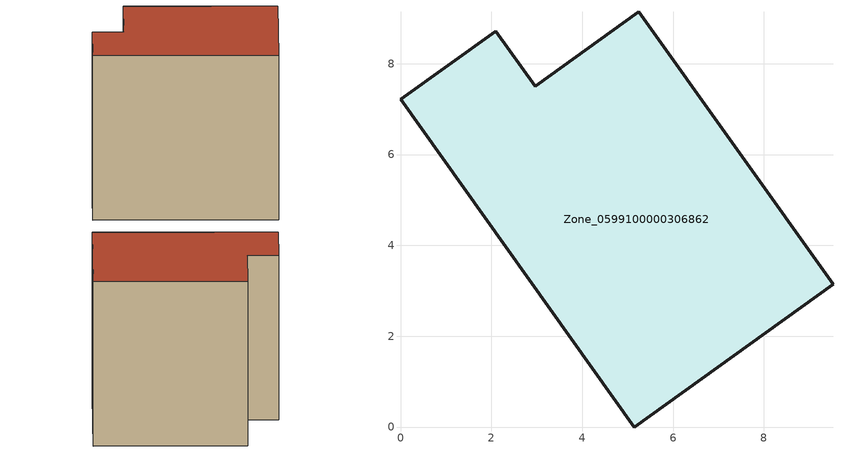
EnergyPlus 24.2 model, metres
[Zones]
Zone_0599100000306862
 floor ground (C_G): 5.14,0 0,7.22 2.1,8.72 2.97,7.5 5.25,9.14 9.52,3.14 z0
 wall outside (C_F): 5.14,0 9.52,3.14 5.25,9.14 2.97,7.5 2.1,8.72 0,7.22 5.14,0 z0:8.68
 roof outside (C_R): 0,7.22 5.14,0 9.52,3.14 5.25,9.14 2.97,7.5 2.1,8.72 z8.68
[BUILDING]
Pand.0599100000306862: North Axis=0; Terrain=City; Loads Convergence Tolerance Value=0.04; Temperature Convergence Tolerance Value=0.4; Solar Distribution=FullExterior; Maximum Number of Warmup Days=25; Minimum Number of Warmup Days=1
[Site:Location]
Rotterdam.The.Hague.AP_ZH_NLD Design_Conditions: Latitude=51.96; Longitude=4.45; Time Zone=1; Elevation=-4.5
[SITE:GROUNDTEMPERATURE:BUILDINGSURFACE]
18, 18, 18, 18, 18, 18, 18, 18, 18, 18, 18, 18
[MATERIAL] Thermal Absorptance=0.9; Solar Absorptance=0.7; Visible Absorptance=0.7
Name | Roughness | Thickness | Conductivity | Density | Specific Heat
G.TI.1975-1991 | MediumSmooth | 0.15 | 0.288461 | 540 | 1210
F.TI.1975-1991 | Rough | 0.3 | 0.230769 | 1920 | 840
R.TI.1975-1991 | MediumRough | 0.2 | 0.153846 | 1500 | 1000
[CONSTRUCTION]
C_G: G.TI.1975-1991
C_F: F.TI.1975-1991
C_R: R.TI.1975-1991
[ZONE]
Zone_0599100000306862: Type=1; Multiplier=1; Ceiling Height=Autocalculate; Volume=Autocalculate; Floor Area=autocalculate; Part of Total Floor Area=Yes
[ZONEINFILTRATION:DESIGNFLOWRATE]
Infil_Zone_0599100000306862: Zone or ZoneList or Space or SpaceList=Zone_0599100000306862; Schedule=AlwaysOn; Design Flow Rate Calculation Method=Flow/Area; Flow Rate per Floor Area=0.003; Constant Term Coefficient=1; Temperature Term Coefficient=0; Velocity Term Coefficient=0; Velocity Squared Term Coefficient=0
[HVACTEMPLATE:ZONE:IDEALLOADSAIRSYSTEM]
Zone_0599100000306862: Maximum Heating Supply Air Temperature=50; Minimum Cooling Supply Air Temperature=13; Maximum Heating Supply Air Humidity Ratio=0.0156; Minimum Cooling Supply Air Humidity Ratio=0.0077; Heating Limit=NoLimit; Cooling Limit=NoLimit; Dehumidification Control Type=ConstantSensibleHeatRatio; Cooling Sensible Heat Ratio=0.7; Dehumidification Setpoint=60; Humidification Control Type=None; Humidification Setpoint=30; Outdoor Air Method=None; Outdoor Air Flow Rate per Person=0.00944; Outdoor Air Flow Rate per Zone Floor Area=0; Outdoor Air Flow Rate per Zone=0; Demand Controlled Ventilation Type=None; Outdoor Air Economizer Type=NoEconomizer; Heat Recovery Type=None; Sensible Heat Recovery Effectiveness=0.7; Latent Heat Recovery Effectiveness=0.65
[ZONECONTROL:THERMOSTAT]
ThermostatControl_Zone_0599100000306862: Zone or ZoneList=Zone_0599100000306862; Control Type Schedule=DualSetpointControlType; Control 1=Thermostat_Zone_0599100000306862; Temperature Difference Between Cutout And Setpoint=0
[THERMOSTATSETPOINT:DUALSETPOINT]
Thermostat_Zone_0599100000306862: Heating Setpoint Temperature Schedule=HeatingSetpoint_Zone_0599100000306862; Cooling Setpoint Temperature Schedule=CoolingSetpoint_Zone_0599100000306862
[SCHEDULE:COMPACT]
HeatingSetpoint_Zone_0599100000306862: Through: 12/31, For: AllDays, Until: 24:00, 21
CoolingSetpoint_Zone_0599100000306862: Through: 12/31, For: AllDays, Until: 24:00, 24
DualSetpointControlType: Through: 12/31, For: AllDays, Until: 24:00, 4
AlwaysOn: Through: 12/31, For: AllDays, Until: 24:00, 1
